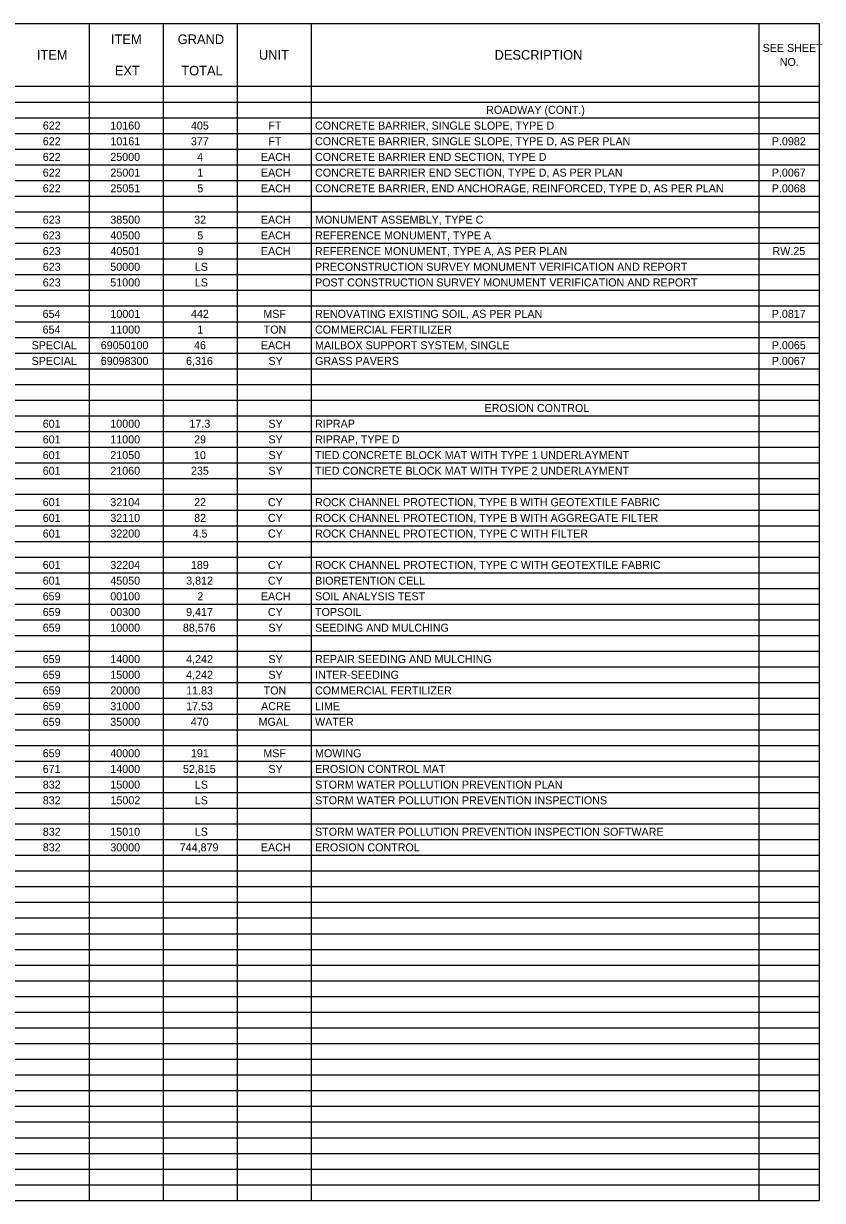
# Model space of a CAD drawing. Extents: x 0 to 34, y -24.6 to 22.
# Drawn here: x 18.73 to 32.05, y -24.6 to -4.96 of the extents above; entities that cross this region are included whole.
import ezdxf

# ---------------------------------------------------------------- set-up
doc = ezdxf.new("R2010")
doc.units = 0
doc.layers.add('SH_Data', color=7, linetype='Continuous')
doc.layers.add('SH_Text', color=7, linetype='Continuous')

msp = doc.modelspace()

# ---------------------------------------------------------------- linework, layer by layer
at = {"layer": 'SH_Data'}
for p, q in [((1.5, -4.965), (31.999, -4.965)), ((19.822, -4.965), (19.822, -24.596)), ((21.058, -4.965), (21.058, -24.596)), ((22.293, -4.965), (22.293, -24.596)), ((23.529, -4.965), (23.529, -24.596)), ((30.994, -4.965), (30.994, -24.596)), ((31.999, -4.965), (31.999, -24.596)), ((1.5, -6.012), (31.999, -6.012)), ((1.5, -6.274), (31.999, -6.274)), ((1.5, -6.535), (31.999, -6.535)), ((1.5, -6.797), (31.999, -6.797)), ((1.5, -7.059), (31.999, -7.059)), ((1.5, -7.32), (31.999, -7.32)), ((1.5, -7.582), (31.999, -7.582)), ((1.5, -7.844), (31.999, -7.844)), ((1.5, -8.106), (31.999, -8.106)), ((1.5, -8.367), (31.999, -8.367)), ((1.5, -8.629), (31.999, -8.629)), ((1.5, -8.891), (31.999, -8.891)), ((1.5, -9.153), (31.999, -9.153)), ((1.5, -9.414), (31.999, -9.414)), ((1.5, -9.676), (31.999, -9.676)), ((1.5, -9.938), (31.999, -9.938)), ((1.5, -10.2), (31.999, -10.2)), ((1.5, -10.461), (31.999, -10.461)), ((1.5, -10.723), (31.999, -10.723)), ((1.5, -10.985), (31.999, -10.985)), ((1.5, -11.247), (31.999, -11.247)), ((1.5, -11.508), (31.999, -11.508)), ((1.5, -11.77), (31.999, -11.77)), ((1.5, -12.032), (31.999, -12.032)), ((1.5, -12.294), (31.999, -12.294)), ((1.5, -12.555), (31.999, -12.555)), ((1.5, -12.817), (31.999, -12.817)), ((1.5, -13.079), (31.999, -13.079)), ((1.5, -13.341), (31.999, -13.341)), ((1.5, -13.602), (31.999, -13.602)), ((1.5, -13.864), (31.999, -13.864)), ((1.5, -14.126), (31.999, -14.126)), ((1.5, -14.388), (31.999, -14.388)), ((1.5, -14.649), (31.999, -14.649)), ((1.5, -14.911), (31.999, -14.911)), ((1.5, -15.173), (31.999, -15.173)), ((1.5, -15.435), (31.999, -15.435)), ((1.5, -15.696), (31.999, -15.696)), ((1.5, -15.958), (31.999, -15.958)), ((1.5, -16.22), (31.999, -16.22)), ((1.5, -16.482), (31.999, -16.482)), ((1.5, -16.743), (31.999, -16.743)), ((1.5, -17.005), (31.999, -17.005)), ((1.5, -17.267), (31.999, -17.267)), ((1.5, -17.529), (31.999, -17.529)), ((1.5, -17.79), (31.999, -17.79)), ((1.5, -18.052), (31.999, -18.052)), ((1.5, -18.314), (31.999, -18.314)), ((1.5, -18.576), (31.999, -18.576)), ((1.5, -18.837), (31.999, -18.837)), ((1.5, -19.099), (31.999, -19.099)), ((1.5, -19.361), (31.999, -19.361)), ((1.5, -19.623), (31.999, -19.623)), ((1.5, -19.884), (31.999, -19.884)), ((1.5, -20.146), (31.999, -20.146)), ((1.5, -20.408), (31.999, -20.408)), ((1.5, -20.67), (31.999, -20.67)), ((1.5, -20.931), (31.999, -20.931)), ((1.5, -21.193), (31.999, -21.193)), ((1.5, -21.455), (31.999, -21.455)), ((1.5, -21.717), (31.999, -21.717)), ((1.5, -21.978), (31.999, -21.978)), ((1.5, -22.24), (31.999, -22.24)), ((1.5, -22.502), (31.999, -22.502)), ((1.5, -22.764), (31.999, -22.764)), ((1.5, -23.025), (31.999, -23.025)), ((1.5, -23.287), (31.999, -23.287)), ((1.5, -23.549), (31.999, -23.549)), ((1.5, -23.811), (31.999, -23.811)), ((1.5, -24.072), (31.999, -24.072)), ((1.5, -24.334), (31.999, -24.334)), ((1.5, -24.596), (31.999, -24.596))]:
    msp.add_line(p, q, dxfattribs=at)

# ---------------------------------------------------------------- texts
at = {"layer": 'SH_Text'}
for s, height, p in [('ITEM', 0.1602, (20.188, -5.307)), ('GRAND', 0.1602, (21.301, -5.307)), ('ITEM', 0.1602, (18.952, -5.568)), ('UNIT', 0.1602, (22.656, -5.568)), ('DESCRIPTION', 0.16019, (26.585, -5.568)), ('SEE SHEET ', 0.1335, (31.055, -5.438)), ('EXT', 0.1602, (20.252, -5.83)), ('TOTAL', 0.1602, (21.361, -5.83)), ('NO.', 0.1335, (31.34, -5.672)), ('ROADWAY (CONT.)', 0.13349, (26.445, -6.471)), ('622', 0.1335, (19.051, -6.733)), ('10160', 0.1335, (20.177, -6.733)), ('405', 0.1335, (21.522, -6.733)), ('FT', 0.1335, (22.812, -6.733)), ('CONCRETE BARRIER, SINGLE SLOPE, TYPE D', 0.13349, (23.591, -6.733)), ('622', 0.1335, (19.051, -6.995)), ('10161', 0.1335, (20.179, -6.995)), ('377', 0.1335, (21.521, -6.995)), ('FT', 0.1335, (22.812, -6.995)), ('CONCRETE BARRIER, SINGLE SLOPE, TYPE D, AS PER PLAN', 0.13349, (23.591, -6.995)), ('P.0982', 0.1335, (31.208, -6.995)), ('622', 0.1335, (19.051, -7.256)), ('25000', 0.1335, (20.177, -7.256)), ('4', 0.133, (21.625, -7.256)), ('EACH', 0.1335, (22.688, -7.256)), ('CONCRETE BARRIER END SECTION, TYPE D', 0.13349, (23.591, -7.256)), ('622', 0.1335, (19.051, -7.518)), ('25001', 0.1335, (20.179, -7.518)), ('1', 0.133, (21.628, -7.518)), ('EACH', 0.1335, (22.688, -7.518)), ('CONCRETE BARRIER END SECTION, TYPE D, AS PER PLAN', 0.13349, (23.591, -7.518)), ('P.0067', 0.1335, (31.207, -7.518)), ('622', 0.1335, (19.051, -7.78)), ('25051', 0.1335, (20.179, -7.78)), ('5', 0.133, (21.628, -7.78)), ('EACH', 0.1335, (22.688, -7.78)), ('CONCRETE BARRIER, END ANCHORAGE, REINFORCED, TYPE D, AS PER PLAN', 0.13349, (23.591, -7.78)), ('P.0068', 0.1335, (31.207, -7.78)), ('623', 0.1335, (19.051, -8.303)), ('38500', 0.1335, (20.177, -8.303)), ('32', 0.1335, (21.575, -8.303)), ('EACH', 0.1335, (22.688, -8.303)), ('MONUMENT ASSEMBLY, TYPE C', 0.13349, (23.591, -8.303)), ('623', 0.1335, (19.051, -8.565)), ('40500', 0.1335, (20.177, -8.565)), ('5', 0.133, (21.628, -8.565)), ('EACH', 0.1335, (22.688, -8.565)), ('REFERENCE MONUMENT, TYPE A', 0.13349, (23.591, -8.565)), ('623', 0.1335, (19.051, -8.827)), ('40501', 0.1335, (20.179, -8.827)), ('9', 0.133, (21.628, -8.827)), ('EACH', 0.1335, (22.688, -8.827)), ('REFERENCE MONUMENT, TYPE A, AS PER PLAN', 0.13349, (23.591, -8.827)), ('RW.25', 0.1335, (31.22, -8.827)), ('623', 0.1335, (19.051, -9.089)), ('50000', 0.1335, (20.177, -9.089)), ('LS', 0.1335, (21.587, -9.089)), ('PRECONSTRUCTION SURVEY MONUMENT VERIFICATION AND REPORT', 0.13349, (23.591, -9.089)), ('623', 0.1335, (19.051, -9.35)), ('51000', 0.1335, (20.177, -9.35)), ('LS', 0.1335, (21.587, -9.35)), ('POST CONSTRUCTION SURVEY MONUMENT VERIFICATION AND REPORT', 0.13349, (23.591, -9.35)), ('654', 0.1335, (19.048, -9.874)), ('10001', 0.1335, (20.179, -9.874)), ('442', 0.1335, (21.522, -9.874)), ('MSF', 0.1335, (22.729, -9.874)), ('RENOVATING EXISTING SOIL, AS PER PLAN', 0.13349, (23.591, -9.874)), ('P.0817', 0.1335, (31.207, -9.874)), ('654', 0.1335, (19.048, -10.136)), ('11000', 0.1335, (20.177, -10.136)), ('1', 0.133, (21.628, -10.136)), ('TON', 0.1335, (22.734, -10.136)), ('COMMERCIAL FERTILIZER', 0.13349, (23.591, -10.136)), ('SPECIAL', 0.1335, (18.865, -10.397)), ('69050100', 0.1335, (20.018, -10.397)), ('46', 0.1335, (21.573, -10.397)), ('EACH', 0.1335, (22.688, -10.397)), ('MAILBOX SUPPORT SYSTEM, SINGLE', 0.13349, (23.591, -10.397)), ('P.0065', 0.1335, (31.208, -10.397)), ('SPECIAL', 0.1335, (18.865, -10.659)), ('69098300', 0.1335, (20.018, -10.659)), ('6,316', 0.1335, (21.44, -10.659)), ('SY', 0.1335, (22.814, -10.659)), ('GRASS PAVERS', 0.13349, (23.591, -10.659)), ('P.0067', 0.1335, (31.207, -10.659)), ('EROSION CONTROL', 0.13349, (26.418, -11.444)), ('601', 0.1335, (19.05, -11.706)), ('10000', 0.1335, (20.177, -11.706)), ('17.3', 0.1335, (21.496, -11.706)), ('SY', 0.1335, (22.814, -11.706)), ('RIPRAP', 0.1335, (23.591, -11.706)), ('601', 0.1335, (19.05, -11.968)), ('11000', 0.1335, (20.177, -11.968)), ('29', 0.1335, (21.574, -11.968)), ('SY', 0.1335, (22.814, -11.968)), ('RIPRAP, TYPE D', 0.13349, (23.591, -11.968)), ('601', 0.1335, (19.05, -12.23)), ('21050', 0.1335, (20.177, -12.23)), ('10', 0.1335, (21.573, -12.23)), ('SY', 0.1335, (22.814, -12.23)), ('TIED CONCRETE BLOCK MAT WITH TYPE 1 UNDERLAYMENT', 0.13349, (23.591, -12.23)), ('601', 0.1335, (19.05, -12.491)), ('21060', 0.1335, (20.177, -12.491)), ('235', 0.1335, (21.522, -12.491)), ('SY', 0.1335, (22.814, -12.491)), ('TIED CONCRETE BLOCK MAT WITH TYPE 2 UNDERLAYMENT', 0.13349, (23.591, -12.491)), ('601', 0.1335, (19.05, -13.015)), ('32104', 0.1335, (20.177, -13.015)), ('22', 0.1335, (21.575, -13.015)), ('CY', 0.1335, (22.805, -13.015)), ('ROCK CHANNEL PROTECTION, TYPE B WITH GEOTEXTILE FABRIC', 0.13349, (23.591, -13.015)), ('601', 0.1335, (19.05, -13.277)), ('32110', 0.1335, (20.177, -13.277)), ('82', 0.1335, (21.575, -13.277)), ('CY', 0.1335, (22.805, -13.277)), ('ROCK CHANNEL PROTECTION, TYPE B WITH AGGREGATE FILTER', 0.13349, (23.591, -13.277)), ('601', 0.1335, (19.05, -13.538)), ('32200', 0.1335, (20.177, -13.538)), ('4.5', 0.1335, (21.549, -13.538)), ('CY', 0.1335, (22.805, -13.538)), ('ROCK CHANNEL PROTECTION, TYPE C WITH FILTER', 0.13349, (23.591, -13.538)), ('601', 0.1335, (19.05, -14.062)), ('32204', 0.1335, (20.177, -14.062)), ('189', 0.1335, (21.521, -14.062)), ('CY', 0.1335, (22.805, -14.062)), ('ROCK CHANNEL PROTECTION, TYPE C WITH GEOTEXTILE FABRIC', 0.13349, (23.591, -14.062)), ('601', 0.1335, (19.05, -14.324)), ('45050', 0.1335, (20.177, -14.324)), ('3,812', 0.1335, (21.442, -14.324)), ('CY', 0.1335, (22.805, -14.324)), ('BIORETENTION CELL', 0.13349, (23.591, -14.324)), ('659', 0.1335, (19.05, -14.585)), ('00100', 0.1335, (20.177, -14.585)), ('2', 0.133, (21.628, -14.585)), ('EACH', 0.1335, (22.688, -14.585)), ('SOIL ANALYSIS TEST', 0.13349, (23.591, -14.585)), ('659', 0.1335, (19.05, -14.847)), ('00300', 0.1335, (20.177, -14.847)), ('9,417', 0.1335, (21.441, -14.847)), ('CY', 0.1335, (22.805, -14.847)), ('TOPSOIL', 0.1335, (23.591, -14.847)), ('659', 0.1335, (19.05, -15.109)), ('10000', 0.1335, (20.177, -15.109)), ('88,576', 0.1335, (21.387, -15.109)), ('SY', 0.1335, (22.814, -15.109)), ('SEEDING AND MULCHING', 0.13349, (23.591, -15.109)), ('659', 0.1335, (19.05, -15.632)), ('14000', 0.1335, (20.177, -15.632)), ('4,242', 0.1335, (21.442, -15.632)), ('SY', 0.1335, (22.814, -15.632)), ('REPAIR SEEDING AND MULCHING', 0.13349, (23.591, -15.632)), ('659', 0.1335, (19.05, -15.894)), ('15000', 0.1335, (20.177, -15.894)), ('4,242', 0.1335, (21.442, -15.894)), ('SY', 0.1335, (22.814, -15.894)), ('INTER-SEEDING', 0.13349, (23.591, -15.894)), ('659', 0.1335, (19.05, -16.156)), ('20000', 0.1335, (20.177, -16.156)), ('11.83', 0.1335, (21.442, -16.156)), ('TON', 0.1335, (22.734, -16.156)), ('COMMERCIAL FERTILIZER', 0.13349, (23.591, -16.156)), ('659', 0.1335, (19.05, -16.418)), ('31000', 0.1335, (20.177, -16.418)), ('17.53', 0.1335, (21.442, -16.418)), ('ACRE', 0.1335, (22.692, -16.418)), ('LIME', 0.1335, (23.591, -16.418)), ('659', 0.1335, (19.05, -16.679)), ('35000', 0.1335, (20.177, -16.679)), ('470', 0.1335, (21.519, -16.679)), ('MGAL', 0.1335, (22.65, -16.679)), ('WATER', 0.1335, (23.591, -16.679)), ('659', 0.1335, (19.05, -17.203)), ('40000', 0.1335, (20.177, -17.203)), ('191', 0.1335, (21.521, -17.203)), ('MSF', 0.1335, (22.729, -17.203)), ('MOWING', 0.1335, (23.591, -17.203)), ('671', 0.1335, (19.05, -17.465)), ('14000', 0.1335, (20.177, -17.465)), ('52,815', 0.1335, (21.389, -17.465)), ('SY', 0.1335, (22.814, -17.465)), ('EROSION CONTROL MAT', 0.13349, (23.591, -17.465)), ('832', 0.1335, (19.051, -17.726)), ('15000', 0.1335, (20.177, -17.726)), ('LS', 0.1335, (21.587, -17.726)), ('STORM WATER POLLUTION PREVENTION PLAN', 0.13349, (23.591, -17.726)), ('832', 0.1335, (19.051, -17.988)), ('15002', 0.1335, (20.18, -17.988)), ('LS', 0.1335, (21.587, -17.988)), ('STORM WATER POLLUTION PREVENTION INSPECTIONS', 0.13349, (23.591, -17.988)), ('832', 0.1335, (19.051, -18.512)), ('15010', 0.1335, (20.177, -18.512)), ('LS', 0.1335, (21.587, -18.512)), ('STORM WATER POLLUTION PREVENTION INSPECTION SOFTWARE', 0.13349, (23.591, -18.512)), ('832', 0.1335, (19.051, -18.773)), ('30000', 0.1335, (20.177, -18.773)), ('744,879', 0.1335, (21.335, -18.773)), ('EACH', 0.1335, (22.688, -18.773)), ('EROSION CONTROL', 0.13349, (23.591, -18.773))]:
    msp.add_text(s, height=height, dxfattribs=at).set_placement(p)

doc.saveas('drawing.dxf')
